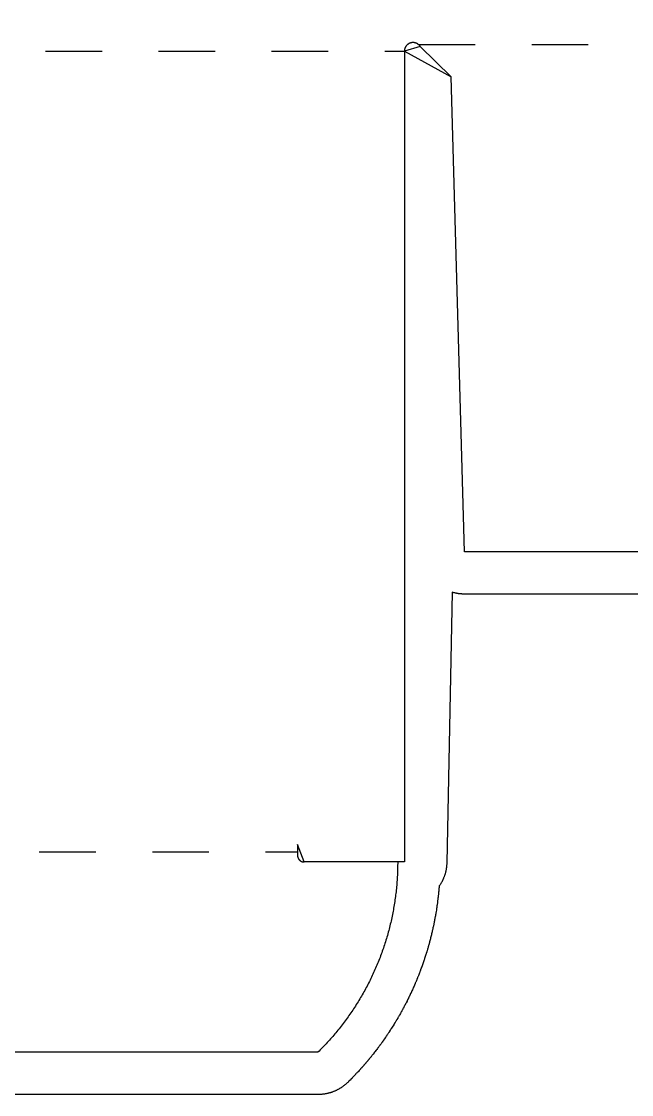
# Model space of a CAD drawing. Extents: x -9 to 1073, y -897 to 0.
# Drawn here: x 814.1 to 943.6, y -896.7 to -668.8 of the extents above; entities that cross this region are included whole.
import ezdxf

# ---------------------------------------------------------------- set-up
doc = ezdxf.new("R2010")
doc.units = 0
doc.linetypes.add('DASHED', pattern=[24, 12, -12])
for name, color, linetype in [('BLEED', 3, 'CONTINUOUS'), ('CREASE', 5, 'DASHED'), ('CUT', 1, 'CONTINUOUS')]:
    doc.layers.add(name, color=color, linetype=linetype)

msp = doc.modelspace()

# ---------------------------------------------------------------- linework, layer by layer
at = {"layer": 'BLEED'}
for p, q in [((905.5073, -790.0445), (904.392, -847.5206)), ((905.5678, -790.0632), (905.5073, -790.0445)), ((905.6772, -790.0949), (905.5678, -790.0632)), ((905.7874, -790.1258), (905.6772, -790.0949)), ((905.8968, -790.1546), (905.7874, -790.1258)), ((906.0077, -790.1827), (905.8968, -790.1546)), ((906.1178, -790.2086), (906.0077, -790.1827)), ((906.2294, -790.2338), (906.1178, -790.2086)), ((906.3403, -790.2576), (906.2294, -790.2338)), ((906.4519, -790.2799), (906.3403, -790.2576)), ((906.5642, -790.3008), (906.4519, -790.2799)), ((906.6766, -790.3195), (906.5642, -790.3008)), ((906.7889, -790.3375), (906.6766, -790.3195)), ((906.9012, -790.3541), (906.7889, -790.3375)), ((907.0142, -790.3692), (906.9012, -790.3541)), ((907.1273, -790.3829), (907.0142, -790.3692)), ((907.2403, -790.3951), (907.1273, -790.3829)), ((907.3541, -790.4059), (907.2403, -790.3951)), ((907.4671, -790.4153), (907.3541, -790.4059)), ((907.5809, -790.4232), (907.4671, -790.4153)), ((907.6946, -790.4297), (907.5809, -790.4232)), ((907.8084, -790.4347), (907.6946, -790.4297)), ((907.9222, -790.4383), (907.8084, -790.4347)), ((908.0359, -790.4405), (907.9222, -790.4383)), ((908.1497, -790.4412), (908.0359, -790.4405)), ((1016.28, -790.4412), (908.1497, -790.4412)), ((904.3805, -847.8223), (904.3769, -847.8943)), ((904.3848, -847.7489), (904.3805, -847.8223)), ((904.3891, -847.6351), (904.3848, -847.7489)), ((904.392, -847.5206), (904.3891, -847.6351)), ((903.9636, -850.0946), (903.9283, -850.2026)), ((903.9751, -850.0586), (903.9636, -850.0946)), ((903.9881, -850.0169), (903.9751, -850.0586)), ((904.0212, -849.9082), (903.9881, -850.0169)), ((904.0262, -849.8916), (904.0212, -849.9082)), ((904.0306, -849.8772), (904.0262, -849.8916)), ((904.0615, -849.7678), (904.0306, -849.8772)), ((904.0918, -849.6576), (904.0615, -849.7678)), ((904.1198, -849.5474), (904.0918, -849.6576)), ((904.14, -849.4682), (904.1198, -849.5474)), ((904.1659, -849.3574), (904.14, -849.4682)), ((904.1666, -849.3545), (904.1659, -849.3574)), ((904.1731, -849.3264), (904.1666, -849.3545)), ((904.1976, -849.2148), (904.1731, -849.3264)), ((904.2062, -849.1709), (904.1976, -849.2148)), ((904.2142, -849.1349), (904.2062, -849.1709)), ((904.2358, -849.0233), (904.2142, -849.1349)), ((904.2566, -848.9117), (904.2358, -849.0233)), ((904.2754, -848.7994), (904.2566, -848.9117)), ((904.2934, -848.687), (904.2754, -848.7994)), ((904.3092, -848.574), (904.2934, -848.687)), ((904.3243, -848.461), (904.3092, -848.574)), ((904.3373, -848.3479), (904.3243, -848.461)), ((904.3495, -848.2349), (904.3373, -848.3479)), ((904.3603, -848.1218), (904.3495, -848.2349)), ((904.369, -848.0081), (904.3603, -848.1218)), ((904.3769, -847.8943), (904.369, -848.0081)), ((902.8786, -852.3432), (902.8152, -852.4375)), ((902.8843, -852.3346), (902.8786, -852.3432)), ((902.9239, -852.2755), (902.8843, -852.3346)), ((902.9858, -852.1798), (902.9239, -852.2755)), ((903.0463, -852.0833), (902.9858, -852.1798)), ((903.1054, -851.9861), (903.0463, -852.0833)), ((903.1637, -851.8882), (903.1054, -851.9861)), ((903.2206, -851.7895), (903.1637, -851.8882)), ((903.276, -851.6902), (903.2206, -851.7895)), ((903.33, -851.5901), (903.276, -851.6902)), ((903.3833, -851.4893), (903.33, -851.5901)), ((903.4351, -851.3878), (903.3833, -851.4893)), ((903.4855, -851.2862), (903.4351, -851.3878)), ((903.5345, -851.1833), (903.4855, -851.2862)), ((903.5827, -851.0796), (903.5345, -851.1833)), ((903.6122, -851.0141), (903.5827, -851.0796)), ((903.6418, -850.9464), (903.6122, -851.0141)), ((903.6871, -850.842), (903.6418, -850.9464)), ((903.7303, -850.7369), (903.6871, -850.842)), ((903.7728, -850.631), (903.7303, -850.7369)), ((903.8138, -850.5245), (903.7728, -850.631)), ((903.8534, -850.4179), (903.8138, -850.5245)), ((903.8916, -850.3106), (903.8534, -850.4179)), ((903.9283, -850.2026), (903.8916, -850.3106)), ((902.5625, -854.7077), (902.5416, -854.8934)), ((902.5834, -854.5176), (902.5625, -854.7041)), ((902.5625, -854.7041), (902.5625, -854.7077)), ((902.587, -854.4874), (902.5834, -854.5176)), ((902.6071, -854.3016), (902.587, -854.4874)), ((902.6114, -854.2634), (902.6071, -854.3016)), ((902.6309, -854.077), (902.6114, -854.2634)), ((902.6338, -854.0431), (902.6309, -854.077)), ((902.6712, -853.6702), (902.6338, -854.0431)), ((902.6784, -853.601), (902.6712, -853.6702)), ((902.713, -853.2281), (902.6784, -853.601)), ((902.7187, -853.1568), (902.713, -853.2281)), ((902.7346, -852.9725), (902.7187, -853.1568)), ((902.7504, -852.786), (902.7346, -852.9725)), ((902.7533, -852.7514), (902.7504, -852.786)), ((902.7742, -852.4973), (902.7533, -852.7514)), ((902.8152, -852.4375), (902.7742, -852.4973)), ((902.2817, -856.8763), (902.2543, -857.0614)), ((902.2867, -856.8374), (902.2817, -856.8763)), ((902.3126, -856.6567), (902.2867, -856.8374)), ((902.3393, -856.4717), (902.3126, -856.6567)), ((902.3501, -856.399), (902.3393, -856.4717)), ((902.4005, -856.0274), (902.3501, -856.399)), ((902.4048, -855.9936), (902.4005, -856.0274)), ((902.4293, -855.8078), (902.4048, -855.9936)), ((902.4336, -855.774), (902.4293, -855.8078)), ((902.4574, -855.5882), (902.4336, -855.774)), ((902.4617, -855.5544), (902.4574, -855.5882)), ((902.4847, -855.3686), (902.4617, -855.5544)), ((902.489, -855.3341), (902.4847, -855.3686)), ((902.5114, -855.1483), (902.489, -855.3341)), ((902.5337, -854.9582), (902.5114, -855.1447)), ((902.5114, -855.1447), (902.5114, -855.1483)), ((902.5416, -854.8934), (902.5337, -854.9582)), ((901.8871, -859.2581), (901.854, -859.4359)), ((901.895, -859.2185), (901.8871, -859.2581)), ((901.9289, -859.0342), (901.895, -859.2185)), ((901.9404, -858.9672), (901.9289, -859.0342)), ((901.9728, -858.7829), (901.9404, -858.9672)), ((901.9742, -858.7771), (901.9728, -858.7829)), ((902.0066, -858.5921), (901.9742, -858.7771)), ((902.011, -858.564), (902.0066, -858.5921)), ((902.0426, -858.3797), (902.011, -858.564)), ((902.0498, -858.3408), (902.0426, -858.3797)), ((902.0808, -858.1558), (902.0498, -858.3408)), ((902.1103, -857.9772), (902.0801, -858.1558)), ((902.0801, -858.1558), (902.0808, -858.1558)), ((902.1226, -857.9038), (902.1103, -857.9772)), ((902.1816, -857.5337), (902.1226, -857.9038)), ((902.1866, -857.4998), (902.1816, -857.5337)), ((902.2154, -857.3148), (902.1866, -857.4998)), ((902.2219, -857.2759), (902.2154, -857.3148)), ((902.25, -857.0902), (902.2219, -857.2759)), ((902.2543, -857.0614), (902.25, -857.0902)), ((901.4299, -861.5174), (901.4155, -861.5837)), ((901.4695, -861.3346), (901.4299, -861.5174)), ((901.471, -861.3274), (901.4695, -861.3346)), ((901.5091, -861.151), (901.471, -861.3274)), ((901.5487, -860.9681), (901.5091, -861.151)), ((901.5638, -860.8954), (901.5487, -860.9681)), ((901.6402, -860.5282), (901.5638, -860.8954)), ((901.6538, -860.4612), (901.6402, -860.5282)), ((901.7273, -860.094), (901.6538, -860.4612)), ((901.7338, -860.0609), (901.7273, -860.094)), ((901.7698, -859.8773), (901.7338, -860.0609)), ((901.7777, -859.8377), (901.7698, -859.8773)), ((901.813, -859.6534), (901.7777, -859.8377)), ((901.8194, -859.6202), (901.813, -859.6534)), ((901.854, -859.4359), (901.8194, -859.6202)), ((900.913, -863.6825), (900.8662, -863.8639)), ((900.9209, -863.6501), (900.913, -863.6825)), ((900.967, -863.4686), (900.9209, -863.6501)), ((900.9756, -863.4362), (900.967, -863.4686)), ((901.0231, -863.2462), (900.9756, -863.4362)), ((901.0685, -863.064), (901.0231, -863.2462)), ((901.0764, -863.0316), (901.0685, -863.064)), ((901.121, -862.8494), (901.0764, -863.0316)), ((901.129, -862.817), (901.121, -862.8494)), ((901.1729, -862.6349), (901.129, -862.817)), ((901.1808, -862.6018), (901.1729, -862.6349)), ((901.224, -862.4196), (901.1808, -862.6018)), ((901.2312, -862.3872), (901.224, -862.4196)), ((901.2737, -862.205), (901.2312, -862.3872)), ((901.283, -862.1647), (901.2737, -862.205)), ((901.3234, -861.989), (901.283, -862.1647)), ((901.3651, -861.8069), (901.3234, -861.989)), ((901.3745, -861.7666), (901.3651, -861.8069)), ((901.4155, -861.5837), (901.3745, -861.7666)), ((900.2765, -865.985), (900.2232, -866.1643)), ((900.2794, -865.9757), (900.2765, -865.985)), ((900.3326, -865.7957), (900.2794, -865.9757)), ((900.3514, -865.7316), (900.3326, -865.7957)), ((900.455, -865.3716), (900.3514, -865.7316)), ((900.4637, -865.3399), (900.455, -865.3716)), ((900.5148, -865.1599), (900.4637, -865.3399)), ((900.527, -865.1189), (900.5148, -865.1599)), ((900.5774, -864.9382), (900.527, -865.1189)), ((900.5832, -864.9151), (900.5774, -864.9382)), ((900.6329, -864.7351), (900.5832, -864.9151)), ((900.6444, -864.6941), (900.6329, -864.7351)), ((900.6934, -864.5134), (900.6444, -864.6941)), ((900.6955, -864.5047), (900.6934, -864.5134)), ((900.7445, -864.3233), (900.6955, -864.5047)), ((900.751, -864.2995), (900.7445, -864.3233)), ((900.7992, -864.1188), (900.751, -864.2995)), ((900.81, -864.0778), (900.7992, -864.1188)), ((900.8575, -863.8963), (900.81, -864.0778)), ((900.8662, -863.8639), (900.8575, -863.8963)), ((899.5608, -868.253), (899.501, -868.4309)), ((899.5709, -868.2214), (899.5608, -868.253)), ((899.689, -867.8657), (899.5709, -868.2214)), ((899.6998, -867.8347), (899.689, -867.8657)), ((899.7581, -867.6569), (899.6998, -867.8347)), ((899.771, -867.6158), (899.7581, -867.6569)), ((899.8286, -867.4373), (899.771, -867.6158)), ((899.8358, -867.4157), (899.8286, -867.4373)), ((899.8927, -867.2378), (899.8358, -867.4157)), ((899.9086, -867.1867), (899.8927, -867.2378)), ((899.9618, -867.0168), (899.9086, -867.1867)), ((900.018, -866.8382), (899.9618, -867.0168)), ((900.041, -866.7655), (900.018, -866.8382)), ((900.1505, -866.407), (900.041, -866.7655)), ((900.1598, -866.3753), (900.1505, -866.407)), ((900.2138, -866.196), (900.1598, -866.3753)), ((900.2232, -866.1643), (900.2138, -866.196)), ((898.7551, -870.5138), (898.6932, -870.678)), ((898.8214, -870.3389), (898.7551, -870.5138)), ((898.8487, -870.2669), (898.8214, -870.3389)), ((898.9783, -869.9155), (898.8487, -870.2669)), ((898.9934, -869.8738), (898.9783, -869.9155)), ((899.0575, -869.6974), (898.9934, -869.8738)), ((899.0683, -869.6664), (899.0575, -869.6974)), ((899.1317, -869.49), (899.0683, -869.6664)), ((899.1425, -869.4598), (899.1317, -869.49)), ((899.2051, -869.2834), (899.1425, -869.4598)), ((899.2159, -869.2524), (899.2051, -869.2834)), ((899.2778, -869.076), (899.2159, -869.2524)), ((899.2822, -869.0652), (899.2778, -869.076)), ((899.3441, -868.8881), (899.2822, -869.0652)), ((899.3549, -868.8571), (899.3441, -868.8881)), ((899.4161, -868.68), (899.3549, -868.8571)), ((899.4262, -868.649), (899.4161, -868.68)), ((899.4866, -868.4719), (899.4262, -868.649)), ((899.501, -868.4309), (899.4866, -868.4719)), ((897.7946, -872.9186), (897.7219, -873.0907)), ((897.7997, -872.9064), (897.7946, -872.9186)), ((897.8724, -872.7336), (897.7997, -872.9064)), ((897.8846, -872.7041), (897.8724, -872.7336)), ((897.9566, -872.5313), (897.8846, -872.7041)), ((897.9624, -872.519), (897.9566, -872.5313)), ((898.0344, -872.3455), (897.9624, -872.519)), ((898.0582, -872.2865), (898.0344, -872.3455)), ((898.1993, -871.9394), (898.0582, -872.2865)), ((898.2115, -871.9092), (898.1993, -871.9394)), ((898.2814, -871.7357), (898.2115, -871.9092)), ((898.2979, -871.6939), (898.2814, -871.7357)), ((898.367, -871.5197), (898.2979, -871.6939)), ((898.3793, -871.4902), (898.367, -871.5197)), ((898.4477, -871.3159), (898.3793, -871.4902)), ((898.452, -871.3037), (898.4477, -871.3159)), ((898.5204, -871.1287), (898.452, -871.3037)), ((898.5391, -871.0805), (898.5204, -871.1287)), ((898.6061, -870.9062), (898.5391, -871.0805)), ((898.6104, -870.8947), (898.6061, -870.9062)), ((898.6774, -870.7198), (898.6104, -870.8947)), ((898.6932, -870.678), (898.6774, -870.7198)), ((896.9047, -874.9303), (896.7463, -875.2702)), ((896.9177, -874.9015), (896.9047, -874.9303)), ((896.9962, -874.7316), (896.9177, -874.9015)), ((897.0156, -874.6898), (896.9962, -874.7316)), ((897.0934, -874.5192), (897.0156, -874.6898)), ((897.1063, -874.4911), (897.0934, -874.5192)), ((897.1834, -874.3205), (897.1063, -874.4911)), ((897.1963, -874.2917), (897.1834, -874.3205)), ((897.2726, -874.121), (897.1963, -874.2917)), ((897.2784, -874.1081), (897.2726, -874.121)), ((897.3547, -873.9367), (897.2784, -874.1081)), ((897.367, -873.9079), (897.3547, -873.9367)), ((897.4426, -873.7366), (897.367, -873.9079)), ((897.4613, -873.6948), (897.4426, -873.7366)), ((897.5362, -873.5227), (897.4613, -873.6948)), ((897.5484, -873.4932), (897.5362, -873.5227)), ((897.6967, -873.149), (897.5484, -873.4932)), ((897.7219, -873.0907), (897.6967, -873.149)), ((895.6656, -877.4647), (895.4928, -877.7974)), ((895.6937, -877.41), (895.6656, -877.4647)), ((895.7786, -877.2437), (895.6937, -877.41)), ((895.7858, -877.23), (895.7786, -877.2437)), ((895.9558, -876.8959), (895.7858, -877.23)), ((895.9903, -876.8268), (895.9558, -876.8959)), ((896.1574, -876.4913), (895.9903, -876.8268)), ((896.171, -876.4632), (896.1574, -876.4913)), ((896.2538, -876.2954), (896.171, -876.4632)), ((896.274, -876.2544), (896.2538, -876.2954)), ((896.4382, -875.9174), (896.274, -876.2544)), ((896.472, -875.8476), (896.4382, -875.9174)), ((896.6333, -875.5092), (896.472, -875.8476)), ((896.647, -875.4811), (896.6333, -875.5092)), ((896.7269, -875.3119), (896.647, -875.4811)), ((896.7463, -875.2702), (896.7269, -875.3119)), ((894.4258, -879.7558), (894.3329, -879.9185)), ((894.4488, -879.7147), (894.4258, -879.7558)), ((894.541, -879.5513), (894.4488, -879.7147)), ((894.5561, -879.5246), (894.541, -879.5513)), ((894.6475, -879.3612), (894.5561, -879.5246)), ((894.6619, -879.3346), (894.6475, -879.3612)), ((894.7526, -879.1711), (894.6619, -879.3346)), ((894.7613, -879.1567), (894.7526, -879.1711)), ((894.852, -878.9926), (894.7613, -879.1567)), ((894.8743, -878.9515), (894.852, -878.9926)), ((894.9643, -878.7866), (894.8743, -878.9515)), ((894.9708, -878.7744), (894.9643, -878.7866)), ((895.0824, -878.5692), (894.9708, -878.7744)), ((895.171, -878.4043), (895.0824, -878.5692)), ((895.1789, -878.3899), (895.171, -878.4043)), ((895.2674, -878.2243), (895.1789, -878.3899)), ((895.2818, -878.197), (895.2674, -878.2243)), ((895.3697, -878.0314), (895.2818, -878.197)), ((895.3841, -878.0047), (895.3697, -878.0314)), ((895.4712, -877.8391), (895.3841, -878.0047)), ((895.4928, -877.7974), (895.4712, -877.8391)), ((893.2104, -881.8099), (893.0131, -882.1282)), ((893.2356, -881.7696), (893.2104, -881.8099)), ((893.3335, -881.6098), (893.2356, -881.7696)), ((893.358, -881.5687), (893.3335, -881.6098)), ((893.4458, -881.424), (893.358, -881.5687)), ((893.543, -881.2642), (893.4458, -881.424)), ((893.5675, -881.2231), (893.543, -881.2642)), ((893.664, -881.0626), (893.5675, -881.2231)), ((893.6885, -881.0222), (893.664, -881.0626)), ((893.7842, -880.861), (893.6885, -881.0222)), ((893.7994, -880.835), (893.7842, -880.861)), ((893.9894, -880.5125), (893.7994, -880.835)), ((894.0132, -880.4714), (893.9894, -880.5125)), ((894.1075, -880.3094), (894.0132, -880.4714)), ((894.1313, -880.2691), (894.1075, -880.3094)), ((894.2249, -880.1064), (894.1313, -880.2691)), ((894.2314, -880.0949), (894.2249, -880.1064)), ((894.3242, -879.9329), (894.2314, -880.0949)), ((894.3329, -879.9185), (894.3242, -879.9329)), ((891.5803, -884.3242), (891.5645, -884.3479)), ((891.6854, -884.1694), (891.5803, -884.3242)), ((891.6962, -884.1535), (891.6854, -884.1694)), ((891.8014, -883.998), (891.6962, -884.1535)), ((891.8172, -883.9742), (891.8014, -883.998)), ((891.9216, -883.8187), (891.8172, -883.9742)), ((891.9482, -883.7791), (891.9216, -883.8187)), ((892.0519, -883.6229), (891.9482, -883.7791)), ((892.0678, -883.5984), (892.0519, -883.6229)), ((892.1707, -883.4422), (892.0678, -883.5984)), ((892.1974, -883.4018), (892.1707, -883.4422)), ((892.4018, -883.0879), (892.1974, -883.4018)), ((892.4177, -883.0642), (892.4018, -883.0879)), ((892.5192, -882.9072), (892.4177, -883.0642)), ((892.5293, -882.8914), (892.5192, -882.9072)), ((892.6308, -882.7337), (892.5293, -882.8914)), ((892.6718, -882.6689), (892.6308, -882.7337)), ((892.9721, -882.1937), (892.6718, -882.6689)), ((893.0131, -882.1282), (892.9721, -882.1937)), ((889.9495, -886.6123), (889.9207, -886.6512)), ((890.0611, -886.4618), (889.9495, -886.6123)), ((890.0734, -886.4453), (890.0611, -886.4618)), ((890.185, -886.2941), (890.0734, -886.4453)), ((890.1893, -886.2883), (890.185, -886.2941)), ((890.3002, -886.1378), (890.1893, -886.2883)), ((890.3412, -886.0824), (890.3002, -886.1378)), ((890.4391, -885.947), (890.3412, -886.0824)), ((890.5493, -885.7958), (890.4391, -885.947)), ((890.6054, -885.7174), (890.5493, -885.7958)), ((890.7026, -885.5813), (890.6054, -885.7174)), ((890.8114, -885.4294), (890.7026, -885.5813)), ((890.8344, -885.3962), (890.8114, -885.4294)), ((890.9431, -885.2429), (890.8344, -885.3962)), ((890.9762, -885.1968), (890.9431, -885.2429)), ((891.1908, -884.8901), (890.9762, -885.1968)), ((891.2016, -884.8742), (891.1908, -884.8901)), ((891.3089, -884.7202), (891.2016, -884.8742)), ((891.3413, -884.6734), (891.3089, -884.7202)), ((891.4471, -884.5193), (891.3413, -884.6734)), ((891.4586, -884.5027), (891.4471, -884.5193)), ((891.5645, -884.3479), (891.4586, -884.5027)), ((888.1934, -888.8645), (888.0746, -889.0099)), ((888.21, -888.8436), (888.1934, -888.8645)), ((888.3281, -888.6982), (888.21, -888.8436)), ((888.3454, -888.6773), (888.3281, -888.6982)), ((888.4627, -888.5318), (888.3454, -888.6773)), ((888.4764, -888.5146), (888.4627, -888.5318)), ((888.5938, -888.3684), (888.4764, -888.5146)), ((888.624, -888.331), (888.5938, -888.3684)), ((888.7406, -888.1841), (888.624, -888.331)), ((888.7572, -888.1625), (888.7406, -888.1841)), ((888.989, -887.8687), (888.7572, -888.1625)), ((889.0193, -887.8306), (888.989, -887.8687)), ((889.1345, -887.683), (889.0193, -887.8306)), ((889.164, -887.6448), (889.1345, -887.683)), ((889.393, -887.3482), (889.164, -887.6448)), ((889.4225, -887.3093), (889.393, -887.3482)), ((889.5362, -887.1602), (889.4225, -887.3093)), ((889.5528, -887.1386), (889.5362, -887.1602)), ((889.6658, -886.9896), (889.5528, -887.1386)), ((889.6788, -886.973), (889.6658, -886.9896)), ((889.7918, -886.8233), (889.6788, -886.973)), ((889.8084, -886.801), (889.7918, -886.8233)), ((889.9207, -886.6512), (889.8084, -886.801)), ((886.2185, -891.1735), (886.1112, -891.2938)), ((886.3438, -891.0338), (886.2185, -891.1735)), ((886.3934, -890.9784), (886.3438, -891.0338)), ((886.6411, -890.6976), (886.3934, -890.9784)), ((886.6562, -890.6803), (886.6411, -890.6976)), ((886.7801, -890.5392), (886.6562, -890.6803)), ((886.8146, -890.4996), (886.7801, -890.5392)), ((886.937, -890.3585), (886.8146, -890.4996)), ((886.9522, -890.3412), (886.937, -890.3585)), ((887.197, -890.0575), (886.9522, -890.3412)), ((887.2452, -890.0006), (887.197, -890.0575)), ((887.3662, -889.8581), (887.2452, -890.0006)), ((887.3806, -889.8415), (887.3662, -889.8581)), ((887.6225, -889.555), (887.3806, -889.8415)), ((887.6714, -889.4966), (887.6225, -889.555)), ((887.7737, -889.3735), (887.6714, -889.4966)), ((887.8939, -889.2295), (887.7737, -889.3735)), ((887.9422, -889.1712), (887.8939, -889.2295)), ((888.061, -889.0265), (887.9422, -889.1712)), ((888.0746, -889.0099), (888.061, -889.0265)), ((884.124, -893.407), (883.8605, -893.6734)), ((884.1578, -893.3717), (884.124, -893.407)), ((884.2889, -893.2378), (884.1578, -893.3717)), ((884.3234, -893.2032), (884.2889, -893.2378)), ((884.5841, -892.9339), (884.3234, -893.2032)), ((884.6014, -892.9159), (884.5841, -892.9339)), ((884.731, -892.7813), (884.6014, -892.9159)), ((884.7641, -892.7467), (884.731, -892.7813)), ((884.8937, -892.6106), (884.7641, -892.7467)), ((884.9117, -892.5912), (884.8937, -892.6106)), ((885.0398, -892.4558), (884.9117, -892.5912)), ((885.055, -892.44), (885.0398, -892.4558)), ((885.1838, -892.3032), (885.055, -892.44)), ((885.2184, -892.2658), (885.1838, -892.3032)), ((885.3451, -892.1304), (885.2184, -892.2658)), ((885.4733, -891.9929), (885.3451, -892.1304)), ((885.5071, -891.9562), (885.4733, -891.9929)), ((885.6338, -891.8186), (885.5071, -891.9562)), ((885.7764, -891.6631), (885.6338, -891.8186)), ((885.7937, -891.6437), (885.7764, -891.6631)), ((885.9197, -891.5054), (885.7937, -891.6437)), ((885.9355, -891.4882), (885.9197, -891.5054)), ((886.0615, -891.3492), (885.9355, -891.4882)), ((886.1112, -891.2938), (886.0615, -891.3492)), ((881.2692, -895.6966), (881.1684, -895.7491)), ((881.3693, -895.6426), (881.2692, -895.6966)), ((881.4694, -895.5878), (881.3693, -895.6426)), ((881.568, -895.531), (881.4694, -895.5878)), ((881.6659, -895.4734), (881.568, -895.531)), ((881.7638, -895.415), (881.6659, -895.4734)), ((881.8603, -895.3546), (881.7638, -895.415)), ((881.9561, -895.2934), (881.8603, -895.3546)), ((882.0511, -895.2307), (881.9561, -895.2934)), ((882.1454, -895.1674), (882.0511, -895.2307)), ((882.239, -895.1026), (882.1454, -895.1674)), ((882.3319, -895.0363), (882.239, -895.1026)), ((882.4241, -894.9686), (882.3319, -895.0363)), ((882.5148, -894.901), (882.4241, -894.9686)), ((882.6048, -894.8311), (882.5148, -894.901)), ((882.6941, -894.7606), (882.6048, -894.8311)), ((882.7826, -894.6886), (882.6941, -894.7606)), ((882.8698, -894.6158), (882.7826, -894.6886)), ((882.9569, -894.5417), (882.8698, -894.6158)), ((883.0418, -894.4668), (882.9569, -894.5417)), ((883.1268, -894.3905), (883.0418, -894.4668)), ((883.2103, -894.3134), (883.1268, -894.3905)), ((883.2931, -894.235), (883.2103, -894.3134)), ((883.3745, -894.1558), (883.2931, -894.235)), ((883.5077, -894.0247), (883.3745, -894.1558)), ((883.543, -893.9902), (883.5077, -894.0247)), ((883.6762, -893.8577), (883.543, -893.9902)), ((883.8605, -893.6734), (883.6762, -893.8577)), ((877.063, -896.7398), (573.5664, -896.7398)), ((877.2271, -896.7384), (877.063, -896.7398)), ((877.3416, -896.7355), (877.2271, -896.7384)), ((877.4554, -896.7312), (877.3416, -896.7355)), ((877.5684, -896.7254), (877.4554, -896.7312)), ((877.6822, -896.7182), (877.5684, -896.7254)), ((877.7959, -896.7096), (877.6822, -896.7182)), ((877.909, -896.7002), (877.7959, -896.7096)), ((878.0227, -896.6887), (877.909, -896.7002)), ((878.1358, -896.6758), (878.0227, -896.6887)), ((878.2488, -896.6614), (878.1358, -896.6758)), ((878.3611, -896.6455), (878.2488, -896.6614)), ((878.4742, -896.6282), (878.3611, -896.6455)), ((878.5865, -896.6102), (878.4742, -896.6282)), ((878.6981, -896.5901), (878.5865, -896.6102)), ((878.8104, -896.5685), (878.6981, -896.5901)), ((878.9213, -896.5462), (878.8104, -896.5685)), ((879.0329, -896.5217), (878.9213, -896.5462)), ((879.1438, -896.4958), (879.0329, -896.5217)), ((879.2546, -896.4691), (879.1438, -896.4958)), ((879.3648, -896.4403), (879.2546, -896.4691)), ((879.4742, -896.4108), (879.3648, -896.4403)), ((879.5837, -896.3798), (879.4742, -896.4108)), ((879.6931, -896.3467), (879.5837, -896.3798)), ((879.8018, -896.3129), (879.6931, -896.3467)), ((879.9098, -896.2776), (879.8018, -896.3129)), ((880.0178, -896.2409), (879.9098, -896.2776)), ((880.1251, -896.2027), (880.0178, -896.2409)), ((880.2317, -896.1638), (880.1251, -896.2027)), ((880.3382, -896.1228), (880.2317, -896.1638)), ((880.4441, -896.081), (880.3382, -896.1228)), ((880.5492, -896.0371), (880.4441, -896.081)), ((880.6536, -895.9925), (880.5492, -896.0371)), ((880.758, -895.9464), (880.6536, -895.9925)), ((880.8617, -895.8989), (880.758, -895.9464)), ((880.9639, -895.8506), (880.8617, -895.8989)), ((881.0669, -895.8002), (880.9639, -895.8506)), ((881.1684, -895.7491), (881.0669, -895.8002))]:
    msp.add_line(p, q, dxfattribs=at)
at = {"layer": 'CREASE'}
for p, q in [((895.3937, -221.5984), (895.3937, -675.1417)), ((898.4134, -673.7244), (1064.0551, -673.7244)), ((555.2362, -675.1417), (895.3937, -675.1417)), ((577.9134, -845.2205), (872.7165, -845.2205))]:
    msp.add_line(p, q, dxfattribs=at)
at = {"layer": 'CUT'}
for p, q in [((898.7544, -674.0986), (895.3934, -675.1418)), ((895.4603, -674.6504), (895.4487, -674.6941)), ((895.4729, -674.6071), (895.4603, -674.6504)), ((895.4866, -674.564), (895.4729, -674.6071)), ((895.5013, -674.5213), (895.4866, -674.564)), ((895.5171, -674.479), (895.5013, -674.5213)), ((895.5338, -674.437), (895.5171, -674.479)), ((895.5516, -674.3951), (895.5338, -674.437)), ((895.5338, -674.437), (895.5338, -674.437)), ((895.5704, -674.3539), (895.5516, -674.3951)), ((895.5902, -674.3133), (895.5704, -674.3539)), ((895.6111, -674.2732), (895.5902, -674.3133)), ((895.6329, -674.2336), (895.6111, -674.2732)), ((895.6557, -674.1946), (895.6329, -674.2336)), ((895.6796, -674.156), (895.6557, -674.1946)), ((895.7045, -674.118), (895.6796, -674.156)), ((895.73, -674.0806), (895.7045, -674.118)), ((895.7045, -674.118), (895.7045, -674.118)), ((895.7565, -674.0439), (895.73, -674.0806)), ((895.7838, -674.0079), (895.7565, -674.0439)), ((895.8119, -673.9727), (895.7838, -674.0079)), ((895.841, -673.9381), (895.8119, -673.9727)), ((895.8709, -673.9043), (895.841, -673.9381)), ((895.9017, -673.8711), (895.8709, -673.9043)), ((895.9334, -673.8386), (895.9017, -673.8711)), ((895.9659, -673.8072), (895.9334, -673.8386)), ((895.9334, -673.8386), (895.9334, -673.8386)), ((895.9991, -673.7764), (895.9659, -673.8072)), ((896.0329, -673.7465), (895.9991, -673.7764)), ((896.0675, -673.7174), (896.0329, -673.7465)), ((896.1027, -673.6891), (896.0675, -673.7174)), ((896.1387, -673.6618), (896.1027, -673.6891)), ((896.1754, -673.6353), (896.1387, -673.6618)), ((896.2128, -673.6097), (896.1754, -673.6353)), ((896.2506, -673.585), (896.2128, -673.6097)), ((896.2128, -673.6097), (896.2128, -673.6097)), ((896.2891, -673.5614), (896.2506, -673.585)), ((896.328, -673.5386), (896.2891, -673.5614)), ((896.3676, -673.5169), (896.328, -673.5386)), ((896.4077, -673.4961), (896.3676, -673.5169)), ((896.4483, -673.4763), (896.4077, -673.4961)), ((896.4894, -673.4575), (896.4483, -673.4763)), ((896.531, -673.4398), (896.4894, -673.4575)), ((896.5731, -673.4228), (896.531, -673.4398)), ((896.531, -673.4398), (896.531, -673.4398)), ((896.6154, -673.4069), (896.5731, -673.4228)), ((896.6581, -673.3922), (896.6154, -673.4069)), ((896.7011, -673.3786), (896.6581, -673.3922)), ((896.7445, -673.366), (896.7011, -673.3786)), ((896.7882, -673.3545), (896.7445, -673.366)), ((896.8323, -673.3441), (896.7882, -673.3545)), ((896.8766, -673.3346), (896.8323, -673.3441)), ((896.9212, -673.3263), (896.8766, -673.3346)), ((896.8766, -673.3346), (896.8766, -673.3346)), ((896.9659, -673.3191), (896.9212, -673.3263)), ((897.0106, -673.313), (896.9659, -673.3191)), ((897.0555, -673.3081), (897.0106, -673.313)), ((897.1004, -673.3043), (897.0555, -673.3081)), ((897.1455, -673.3015), (897.1004, -673.3043)), ((897.1906, -673.2999), (897.1455, -673.3015)), ((897.2359, -673.2994), (897.1906, -673.2999)), ((897.3163, -673.3011), (897.2359, -673.2994)), ((897.2359, -673.2994), (897.2359, -673.2994)), ((897.3962, -673.3062), (897.3163, -673.3011)), ((897.4753, -673.3148), (897.3962, -673.3062)), ((897.5539, -673.3268), (897.4753, -673.3148)), ((897.6318, -673.3422), (897.5539, -673.3268)), ((897.7091, -673.361), (897.6318, -673.3422)), ((897.7857, -673.3832), (897.7091, -673.361)), ((897.8616, -673.4088), (897.7857, -673.3832)), ((897.9366, -673.4376), (897.8616, -673.4088)), ((897.8616, -673.4088), (897.8616, -673.4088)), ((898.0099, -673.4694), (897.9366, -673.4376)), ((898.0815, -673.5043), (898.0099, -673.4694)), ((898.1514, -673.5422), (898.0815, -673.5043)), ((898.2195, -673.5831), (898.1514, -673.5422)), ((898.2858, -673.6271), (898.2195, -673.5831)), ((898.3504, -673.6741), (898.2858, -673.6271)), ((898.4131, -673.7242), (898.3504, -673.6741)), ((898.4615, -673.7659), (898.4131, -673.7242)), ((898.4131, -673.7242), (898.4131, -673.7242)), ((898.5082, -673.8091), (898.4615, -673.7659)), ((898.5532, -673.8537), (898.5082, -673.8091)), ((898.5967, -673.8998), (898.5532, -673.8537)), ((898.6386, -673.9473), (898.5967, -673.8998)), ((898.6788, -673.9962), (898.6386, -673.9473)), ((898.7174, -674.0467), (898.6788, -673.9962)), ((898.7544, -674.0986), (898.7174, -674.0467)), ((905.315, -680.5418), (898.7544, -674.0986)), ((905.315, -680.5418), (898.7544, -674.0986)), ((895.394, -675.0965), (895.3934, -675.1418)), ((895.3934, -675.1418), (905.315, -680.5418)), ((895.3934, -675.1418), (895.3934, -847.3464)), ((895.3957, -675.0513), (895.394, -675.0965)), ((895.3985, -675.0061), (895.3957, -675.0513)), ((895.4024, -674.9611), (895.3985, -675.0061)), ((895.4074, -674.9162), (895.4024, -674.9611)), ((895.4135, -674.8715), (895.4074, -674.9162)), ((895.4206, -674.8269), (895.4135, -674.8715)), ((895.4287, -674.7826), (895.4206, -674.8269)), ((895.4382, -674.7382), (895.4287, -674.7826)), ((895.4287, -674.7826), (895.4287, -674.7826)), ((895.4487, -674.6941), (895.4382, -674.7382)), ((908.1497, -781.4412), (905.315, -680.5418)), ((1016.28, -781.4412), (908.1497, -781.4412)), ((908.1497, -781.4412), (908.1497, -781.4412)), ((874.134, -847.3464), (872.7163, -843.6557)), ((872.7163, -843.6557), (872.7163, -845.9294)), ((872.7163, -845.9294), (872.7163, -845.9294)), ((872.7163, -845.9294), (872.717, -845.951)), ((872.717, -845.951), (872.717, -845.9734)), ((872.717, -845.9734), (872.7178, -845.9957)), ((872.7178, -845.9957), (872.7192, -846.018)), ((872.7192, -846.018), (872.7206, -846.0403)), ((872.7206, -846.0403), (872.7228, -846.0626)), ((872.7228, -846.0626), (872.725, -846.085)), ((872.725, -846.085), (872.7278, -846.1066)), ((872.7278, -846.1066), (872.7307, -846.1289)), ((872.7307, -846.1289), (872.7343, -846.1512)), ((872.7343, -846.1512), (872.7379, -846.1728)), ((872.7379, -846.1728), (872.7415, -846.1944)), ((872.7415, -846.1944), (872.7458, -846.2167)), ((872.7458, -846.2167), (872.7509, -846.2383)), ((872.7509, -846.2383), (872.7559, -846.2599)), ((872.7559, -846.2599), (872.761, -846.2815)), ((872.761, -846.2815), (872.7667, -846.3031)), ((872.7667, -846.3031), (872.7725, -846.3247)), ((872.7725, -846.3247), (872.779, -846.3456)), ((872.779, -846.3456), (872.7862, -846.3672)), ((872.7862, -846.3672), (872.7926, -846.3881)), ((872.7926, -846.3881), (872.8006, -846.409)), ((872.8006, -846.409), (872.8078, -846.4298)), ((872.8078, -846.4298), (872.8164, -846.4507)), ((872.8164, -846.4507), (872.8243, -846.4716)), ((872.8243, -846.4716), (872.833, -846.4918)), ((872.833, -846.4918), (872.8423, -846.5126)), ((872.8423, -846.5126), (872.8517, -846.5328)), ((872.8517, -846.5328), (872.861, -846.553)), ((872.861, -846.553), (872.8711, -846.5724)), ((872.8711, -846.5724), (872.8812, -846.5926)), ((872.8812, -846.5926), (872.892, -846.612)), ((872.892, -846.612), (872.9028, -846.6314)), ((872.9028, -846.6314), (872.9136, -846.6509)), ((872.9136, -846.6509), (872.9251, -846.6696)), ((872.9251, -846.6696), (872.9374, -846.6883)), ((872.9374, -846.6883), (872.9496, -846.707)), ((872.9496, -846.707), (872.9618, -846.7258)), ((872.9618, -846.7258), (872.9741, -846.7438)), ((872.9741, -846.7438), (872.987, -846.7625)), ((872.987, -846.7625), (873.0007, -846.7805)), ((873.0007, -846.7805), (873.0137, -846.7978)), ((873.0137, -846.7978), (873.0281, -846.815)), ((873.0281, -846.815), (873.0418, -846.8323)), ((873.0418, -846.8323), (873.0562, -846.8496)), ((873.0562, -846.8496), (873.0706, -846.8662)), ((873.0706, -846.8662), (873.0857, -846.8827)), ((873.0857, -846.8827), (873.1008, -846.8993)), ((873.1008, -846.8993), (873.1159, -846.9151)), ((873.1159, -846.9151), (873.1318, -846.9317)), ((873.1318, -846.9317), (873.1476, -846.9468)), ((873.1476, -846.9468), (873.1634, -846.9626)), ((873.1634, -846.9626), (873.18, -846.9778)), ((873.18, -846.9778), (873.1966, -846.9922)), ((873.1966, -846.9922), (873.2131, -847.0066)), ((873.2131, -847.0066), (873.2304, -847.021)), ((873.2304, -847.021), (873.2477, -847.0354)), ((873.2477, -847.0354), (873.265, -847.049)), ((873.265, -847.049), (873.283, -847.0627)), ((873.283, -847.0627), (873.301, -847.0757)), ((873.301, -847.0757), (873.319, -847.0886)), ((873.319, -847.0886), (873.337, -847.1016)), ((873.337, -847.1016), (873.3557, -847.1138)), ((873.3557, -847.1138), (873.3744, -847.1261)), ((873.3744, -847.1261), (873.3931, -847.1376)), ((873.3931, -847.1376), (873.4126, -847.1491)), ((873.4126, -847.1491), (873.4313, -847.1599)), ((873.4313, -847.1599), (873.4507, -847.1714)), ((873.4507, -847.1714), (873.4709, -847.1815)), ((873.4709, -847.1815), (873.4903, -847.1923)), ((873.4903, -847.1923), (873.5105, -847.2017)), ((873.5105, -847.2017), (873.5306, -847.2118)), ((873.5306, -847.2118), (873.5508, -847.2211)), ((873.5508, -847.2211), (873.571, -847.2298)), ((873.571, -847.2298), (873.5911, -847.2384)), ((873.5911, -847.2384), (873.612, -847.247)), ((873.612, -847.247), (873.6329, -847.255)), ((873.6329, -847.255), (873.6538, -847.2629)), ((873.6538, -847.2629), (873.6746, -847.2701)), ((873.6746, -847.2701), (873.6962, -847.2773)), ((873.6962, -847.2773), (873.7171, -847.2838)), ((873.7171, -847.2838), (873.7387, -847.2902)), ((873.7387, -847.2902), (873.7596, -847.296)), ((873.7596, -847.296), (873.7812, -847.3018)), ((873.7812, -847.3018), (873.8028, -847.3075)), ((873.8028, -847.3075), (873.8244, -847.3126)), ((873.8244, -847.3126), (873.8467, -847.3169)), ((873.8467, -847.3169), (873.8683, -847.3212)), ((873.8683, -847.3212), (873.8899, -847.3255)), ((873.8899, -847.3255), (873.9122, -847.3291)), ((873.9122, -847.3291), (873.9338, -847.332)), ((873.9338, -847.332), (873.9562, -847.3356)), ((873.9562, -847.3356), (873.9785, -847.3378)), ((873.9785, -847.3378), (874.0008, -847.3399)), ((874.0008, -847.3399), (874.0224, -847.3421)), ((874.0224, -847.3421), (874.0447, -847.3435)), ((874.0447, -847.3435), (874.067, -847.345)), ((874.067, -847.345), (874.0894, -847.3457)), ((874.0894, -847.3457), (874.1117, -847.3464)), ((874.1117, -847.3464), (874.134, -847.3464)), ((893.9765, -847.3464), (874.134, -847.3464)), ((893.9754, -847.6977), (893.9721, -848.0489)), ((893.9765, -847.3464), (893.9754, -847.6977)), ((895.3934, -847.3464), (893.9765, -847.3464)), ((895.3934, -847.3464), (893.9765, -847.3464)), ((893.9765, -847.3464), (893.9765, -847.3464)), ((895.3934, -847.3464), (895.3934, -847.3464)), ((893.9066, -850.1551), (893.8882, -850.506)), ((893.9231, -849.8043), (893.9066, -850.1551)), ((893.9066, -850.1551), (893.9066, -850.1551)), ((893.9373, -849.4534), (893.9231, -849.8043)), ((893.9493, -849.1024), (893.9373, -849.4534)), ((893.9591, -848.7513), (893.9493, -849.1024)), ((893.9667, -848.4001), (893.9591, -848.7513)), ((893.9721, -848.0489), (893.9667, -848.4001)), ((893.7632, -852.2578), (893.7316, -852.6076)), ((893.7926, -851.9078), (893.7632, -852.2578)), ((893.8198, -851.5576), (893.7926, -851.9078)), ((893.8448, -851.2072), (893.8198, -851.5576)), ((893.8676, -850.8567), (893.8448, -851.2072)), ((893.8882, -850.506), (893.8676, -850.8567)), ((893.4972, -854.7017), (893.4506, -855.0498)), ((893.5416, -854.3534), (893.4972, -854.7017)), ((893.5839, -854.0049), (893.5416, -854.3534)), ((893.624, -853.656), (893.5839, -854.0049)), ((893.662, -853.3068), (893.624, -853.656)), ((893.6978, -852.9574), (893.662, -853.3068)), ((893.7316, -852.6076), (893.6978, -852.9574)), ((893.6978, -852.9574), (893.6978, -852.9574)), ((893.185, -856.7859), (893.1254, -857.132)), ((893.2424, -856.4394), (893.185, -856.7859)), ((893.2976, -856.0925), (893.2424, -856.4394)), ((893.3508, -855.7452), (893.2976, -856.0925)), ((893.4018, -855.3976), (893.3508, -855.7452)), ((893.3508, -855.7452), (893.3508, -855.7452)), ((893.4506, -855.0498), (893.4018, -855.3976)), ((892.723, -859.2009), (892.6485, -859.5441)), ((892.7953, -858.8571), (892.723, -859.2009)), ((892.8655, -858.5129), (892.7953, -858.8571)), ((892.9338, -858.1682), (892.8655, -858.5129)), ((892.8655, -858.5129), (892.8655, -858.5129)), ((892.9999, -857.8232), (892.9338, -858.1682)), ((893.0637, -857.4778), (892.9999, -857.8232)), ((893.1254, -857.132), (893.0637, -857.4778)), ((892.2442, -861.2532), (892.157, -861.5934)), ((892.3292, -860.9123), (892.2442, -861.2532)), ((892.2442, -861.2532), (892.2442, -861.2532)), ((892.4122, -860.5709), (892.3292, -860.9123)), ((892.4931, -860.2291), (892.4122, -860.5709)), ((892.5719, -859.8868), (892.4931, -860.2291)), ((892.6485, -859.5441), (892.5719, -859.8868)), ((891.5895, -863.6228), (891.4874, -863.959)), ((891.6894, -863.286), (891.5895, -863.6228)), ((891.7872, -862.9486), (891.6894, -863.286)), ((891.8828, -862.6107), (891.7872, -862.9486)), ((891.9763, -862.2721), (891.8828, -862.6107)), ((892.0677, -861.933), (891.9763, -862.2721)), ((892.157, -861.5934), (892.0677, -861.933)), ((890.8329, -865.9621), (890.7166, -866.2936)), ((890.9471, -865.6299), (890.8329, -865.9621)), ((891.0593, -865.2971), (890.9471, -865.6299)), ((891.1695, -864.9636), (891.0593, -865.2971)), ((891.2775, -864.6294), (891.1695, -864.9636)), ((891.3835, -864.2945), (891.2775, -864.6294)), ((891.4874, -863.959), (891.3835, -864.2945)), ((891.4874, -863.959), (891.4874, -863.959)), ((889.9754, -868.2667), (889.8447, -868.5927)), ((890.104, -867.9398), (889.9754, -868.2667)), ((890.2305, -867.6122), (890.104, -867.9398)), ((890.3551, -867.2837), (890.2305, -867.6122)), ((890.4776, -866.9545), (890.3551, -867.2837)), ((890.5982, -866.6244), (890.4776, -866.9545)), ((890.7166, -866.2936), (890.5982, -866.6244)), ((890.5982, -866.6244), (890.5982, -866.6244)), ((889.0189, -870.5313), (888.8743, -870.8514)), ((889.1615, -870.2104), (889.0189, -870.5313)), ((889.3021, -869.8886), (889.1615, -870.2104)), ((889.4407, -869.5659), (889.3021, -869.8886)), ((889.5773, -869.2423), (889.4407, -869.5659)), ((889.712, -868.9179), (889.5773, -869.2423)), ((889.5773, -869.2423), (889.5773, -869.2423)), ((889.8447, -868.5927), (889.712, -868.9179)), ((887.9649, -872.7527), (887.8066, -873.0661)), ((888.1213, -872.4382), (887.9649, -872.7527)), ((888.2757, -872.1227), (888.1213, -872.4382)), ((888.4282, -871.8062), (888.2757, -872.1227)), ((888.5789, -871.4888), (888.4282, -871.8062)), ((888.4282, -871.8062), (888.4282, -871.8062)), ((888.7276, -871.1705), (888.5789, -871.4888)), ((888.8743, -870.8514), (888.7276, -871.1705)), ((886.8157, -874.9261), (886.6439, -875.2324)), ((886.9857, -874.6188), (886.8157, -874.9261)), ((887.1538, -874.3104), (886.9857, -874.6188)), ((887.3199, -874.0008), (887.1538, -874.3104)), ((887.1538, -874.3104), (887.1538, -874.3104)), ((887.4841, -873.6902), (887.3199, -874.0008)), ((887.6463, -873.3787), (887.4841, -873.6902)), ((887.8066, -873.0661), (887.6463, -873.3787)), ((885.3881, -877.3462), (885.2013, -877.6437)), ((885.5731, -877.0475), (885.3881, -877.3462)), ((885.7562, -876.7476), (885.5731, -877.0475)), ((885.9375, -876.4468), (885.7562, -876.7476)), ((885.7562, -876.7476), (885.7562, -876.7476)), ((886.117, -876.1448), (885.9375, -876.4468)), ((886.2945, -875.8418), (886.117, -876.1448)), ((886.4701, -875.5376), (886.2945, -875.8418)), ((886.6439, -875.2324), (886.4701, -875.5376)), ((883.8427, -879.6931), (883.6415, -879.9809)), ((884.0422, -879.4039), (883.8427, -879.6931)), ((884.2399, -879.1135), (884.0422, -879.4039)), ((884.4358, -878.8219), (884.2399, -879.1135)), ((884.2399, -879.1135), (884.2399, -879.1135)), ((884.6299, -878.5291), (884.4358, -878.8219)), ((884.8222, -878.2351), (884.6299, -878.5291)), ((885.0127, -877.94), (884.8222, -878.2351)), ((885.2013, -877.6437), (885.0127, -877.94)), ((882.1828, -881.96), (881.9676, -882.2375)), ((882.3964, -881.6811), (882.1828, -881.96)), ((882.6084, -881.401), (882.3964, -881.6811)), ((882.8186, -881.1195), (882.6084, -881.401)), ((882.6084, -881.401), (882.6084, -881.401)), ((883.027, -880.8368), (882.8186, -881.1195)), ((883.2337, -880.5528), (883.027, -880.8368)), ((883.4385, -880.2675), (883.2337, -880.5528)), ((883.6415, -879.9809), (883.4385, -880.2675)), ((880.4127, -884.142), (880.184, -884.4085)), ((880.6398, -883.8742), (880.4127, -884.142)), ((880.8653, -883.6049), (880.6398, -883.8742)), ((881.0893, -883.3342), (880.8653, -883.6049)), ((880.8653, -883.6049), (880.8653, -883.6049)), ((881.3115, -883.0621), (881.0893, -883.3342)), ((881.5319, -882.7886), (881.3115, -883.0621)), ((881.7506, -882.5137), (881.5319, -882.7886)), ((881.9676, -882.2375), (881.7506, -882.5137)), ((878.295, -886.4886), (878.0517, -886.7418)), ((878.5368, -886.2337), (878.295, -886.4886)), ((878.777, -885.9774), (878.5368, -886.2337)), ((879.0156, -885.7195), (878.777, -885.9774)), ((879.2526, -885.4602), (879.0156, -885.7195)), ((879.0156, -885.7195), (879.0156, -885.7195)), ((879.488, -885.1994), (879.2526, -885.4602)), ((879.7217, -884.9372), (879.488, -885.1994)), ((879.9537, -884.6735), (879.7217, -884.9372)), ((880.184, -884.4085), (879.9537, -884.6735)), ((877.063, -887.7398), (573.5664, -887.7398)), ((877.3125, -887.4926), (877.063, -887.7398)), ((877.063, -887.7398), (877.063, -887.7398)), ((877.5604, -887.2438), (877.3125, -887.4926)), ((877.8068, -886.9936), (877.5604, -887.2438)), ((878.0517, -886.7418), (877.8068, -886.9936))]:
    msp.add_line(p, q, dxfattribs=at)

doc.saveas('drawing.dxf')
